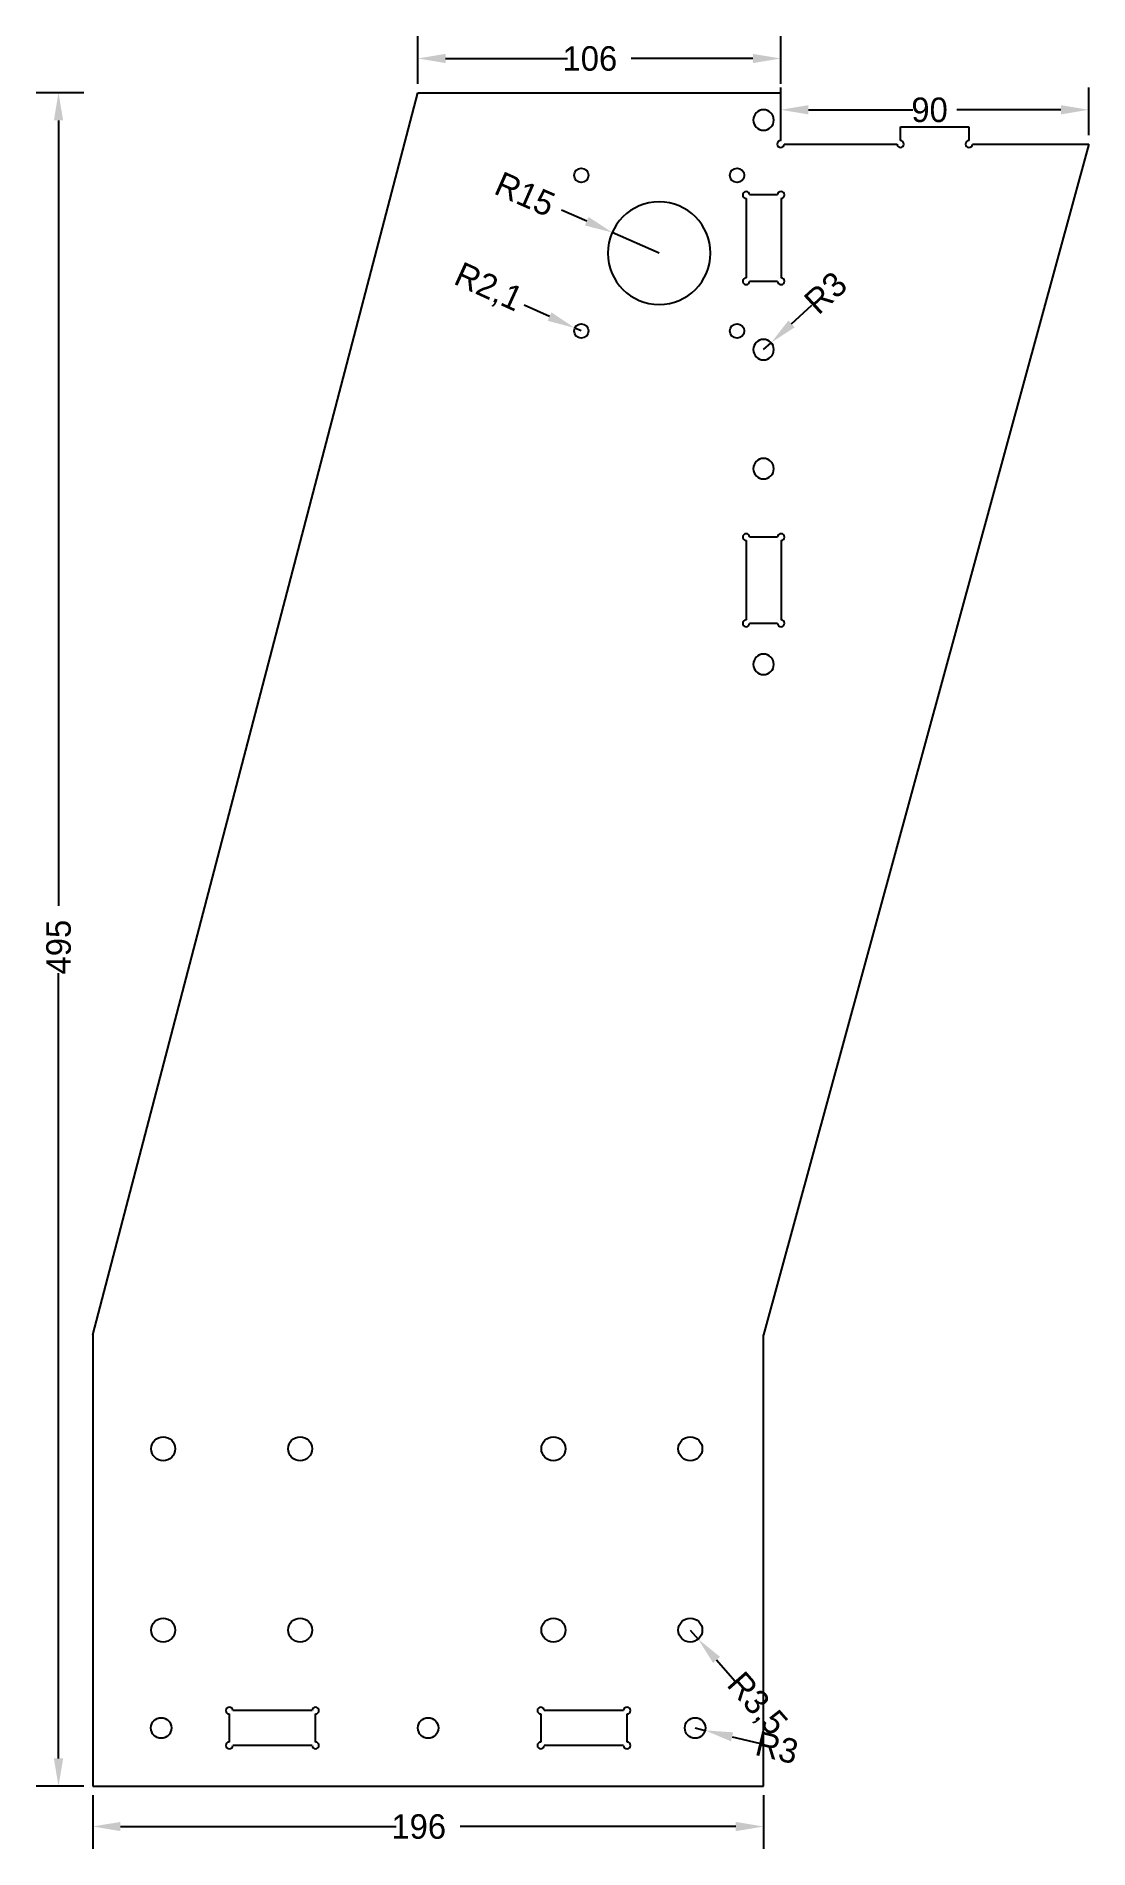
# Model space of a CAD drawing. Extents: x -16 to 291, y -18 to 511.
import ezdxf

# ---------------------------------------------------------------- set-up
doc = ezdxf.new("R2010")
doc.units = 0
doc.layers.get('DEFPOINTS').update_dxf_attribs({"linetype": 'CONTINUOUS'})
doc.layers.add('DIMENSION', color=7, linetype='CONTINUOUS')
doc.layers.add('Y', color=18, linetype='CONTINUOUS')
doc.dimstyles.new('RADIALDIM2', dxfattribs={"dimtxt": 7.16, "dimasz": 8.105938, "dimexe": 6.495143, "dimexo": 2.598057, "dimtad": 0, "dimcen": 2.5, "dimazin": 3, "dimtfac": 1, "dimtmove": 0, "dimatfit": 3})
doc.dimstyles.new('RADIALDIM3', dxfattribs={"dimtxt": 7.16, "dimasz": 8.105938, "dimexe": 6.495143, "dimexo": 2.598057, "dimtad": 0, "dimcen": 2.5, "dimazin": 3, "dimtfac": 1, "dimtmove": 0, "dimatfit": 3})
doc.dimstyles.new('RADIALDIM4', dxfattribs={"dimtxt": 7.16, "dimasz": 8.105938, "dimexe": 6.495143, "dimexo": 2.598057, "dimtad": 0, "dimcen": 2.5, "dimazin": 3, "dimtfac": 1, "dimtmove": 0, "dimatfit": 3})
doc.dimstyles.new('RADIALDIM5', dxfattribs={"dimtxt": 7.16, "dimasz": 8.105938, "dimexe": 6.495143, "dimexo": 2.598057, "dimtad": 0, "dimcen": 2.5, "dimazin": 3, "dimtfac": 1, "dimtmove": 0, "dimatfit": 3})
doc.dimstyles.new('RADIALDIM6', dxfattribs={"dimtxt": 7.16, "dimasz": 8.105938, "dimexe": 6.495143, "dimexo": 2.598057, "dimtad": 0, "dimcen": 2.5, "dimazin": 3, "dimtfac": 1, "dimtmove": 0, "dimatfit": 3})
doc.dimstyles.new('ROTATEDDIM0', dxfattribs={"dimtxt": 7.16, "dimasz": 8.105938, "dimexe": 6.495143, "dimexo": 2.598057, "dimtad": 0, "dimcen": 2.5, "dimazin": 3, "dimtfac": 1, "dimtmove": 0, "dimatfit": 3})
doc.dimstyles.new('ROTATEDDIM1', dxfattribs={"dimtxt": 7.16, "dimasz": 8.105938, "dimexe": 6.495143, "dimexo": 2.598057, "dimtad": 0, "dimcen": 2.5, "dimazin": 3, "dimtfac": 1, "dimtmove": 0, "dimatfit": 3})
doc.dimstyles.new('ROTATEDDIM7', dxfattribs={"dimtxt": 7.16, "dimasz": 8.105938, "dimexe": 6.495143, "dimexo": 2.598057, "dimtad": 0, "dimcen": 2.5, "dimazin": 3, "dimtfac": 1, "dimtmove": 0, "dimatfit": 3})
doc.dimstyles.new('ROTATEDDIM8', dxfattribs={"dimtxt": 7.16, "dimasz": 8.105938, "dimexe": 6.495143, "dimexo": 2.598057, "dimtad": 0, "dimcen": 2.5, "dimazin": 3, "dimtfac": 1, "dimtmove": 0, "dimatfit": 3})

# ---------------------------------------------------------------- blocks, each defined once
blk = doc.blocks.new('*D1')
at = {"layer": 'DEFPOINTS', "color": 0}
for p in [(-10, 495), (0, 495), (0, 0)]:
    blk.add_point(p, dxfattribs=at)
at = {"layer": 'DIMENSION', "color": 0}
for p, q in [((-2.6, 495), (-16.5, 495)), ((-10, 486.89), (-10, 257.33)), ((-10, 8.11), (-10, 237.67)), ((-2.6, 0), (-16.5, 0))]:
    blk.add_line(p, q, dxfattribs=at)
for points in [[(-8.65, 486.89), (-11.35, 486.89), (-10, 495)], [(-11.35, 8.11), (-8.65, 8.11), (-10, 0)]]:
    blk.add_solid(points, dxfattribs=at)
at = {"layer": 'DIMENSION', "color": 0, "linetype": 'CONTINUOUS'}
blk.add_text('495', height=7.16, rotation=90, dxfattribs=at).set_placement((-6.42, 237.27))
blk = doc.blocks.new('*D2')
at = {"layer": 'DEFPOINTS', "color": 0}
for p in [(0, 0), (196, 0), (196, -11.78)]:
    blk.add_point(p, dxfattribs=at)
at = {"layer": 'DIMENSION', "color": 0}
for p, q in [((0, -2.6), (0, -18.28)), ((196, -2.6), (196, -18.28)), ((8.11, -11.78), (88.68, -11.78)), ((187.89, -11.78), (107.32, -11.78))]:
    blk.add_line(p, q, dxfattribs=at)
for points in [[(8.11, -10.43), (8.11, -13.14), (0, -11.78)], [(187.89, -13.14), (187.89, -10.43), (196, -11.78)]]:
    blk.add_solid(points, dxfattribs=at)
at = {"layer": 'DIMENSION', "color": 0, "linetype": 'CONTINUOUS'}
blk.add_text('196', height=7.16, dxfattribs=at).set_placement((87.26, -15.36))
blk = doc.blocks.new('*D3')
at = {"layer": 'DEFPOINTS', "color": 0}
for p in [(196, 419.9), (198.21, 421.93)]:
    blk.add_point(p, dxfattribs=at)
at = {"layer": 'DIMENSION', "color": 0}
for p, q in [((204.17, 427.42), (210.14, 432.91)), ((196, 419.9), (198.21, 421.93))]:
    blk.add_line(p, q, dxfattribs=at)
blk.add_solid([(203.26, 428.41), (205.09, 426.43), (198.21, 421.93)], dxfattribs=at)
at = {"layer": 'DIMENSION', "color": 0, "linetype": 'CONTINUOUS'}
blk.add_text('R3', height=7.16, rotation=42.6093, dxfattribs=at).set_placement((212.02, 429.77))
blk = doc.blocks.new('*D4')
at = {"layer": 'DEFPOINTS', "color": 0}
for p in [(176, 17.02), (178.92, 16.32)]:
    blk.add_point(p, dxfattribs=at)
at = {"layer": 'DIMENSION', "color": 0}
for p, q in [((176, 17.02), (178.92, 16.32)), ((186.8, 14.43), (194.68, 12.54))]:
    blk.add_line(p, q, dxfattribs=at)
blk.add_solid([(187.11, 15.75), (186.49, 13.12), (178.92, 16.32)], dxfattribs=at)
at = {"layer": 'DIMENSION', "color": 0, "linetype": 'CONTINUOUS'}
blk.add_text('R3', height=7.16, rotation=346.5206, dxfattribs=at).set_placement((193.13, 9.23))
blk = doc.blocks.new('*D5')
at = {"layer": 'DEFPOINTS', "color": 0}
for p in [(174.59, 45.64), (176.9, 43.01)]:
    blk.add_point(p, dxfattribs=at)
at = {"layer": 'DIMENSION', "color": 0}
for p, q in [((174.59, 45.64), (176.9, 43.01)), ((182.26, 36.92), (187.61, 30.83))]:
    blk.add_line(p, q, dxfattribs=at)
blk.add_solid([(183.27, 37.81), (181.24, 36.03), (176.9, 43.01)], dxfattribs=at)
at = {"layer": 'DIMENSION', "color": 0, "linetype": 'CONTINUOUS'}
blk.add_text('R3,5', height=7.16, rotation=311.3191, dxfattribs=at).set_placement((184.94, 29.48))
blk = doc.blocks.new('*D6')
at = {"layer": 'DEFPOINTS', "color": 0}
for p in [(140.84, 426.22), (142.75, 425.35)]:
    blk.add_point(p, dxfattribs=at)
at = {"layer": 'DIMENSION', "color": 0}
for p, q in [((133.46, 429.57), (126.08, 432.93)), ((142.75, 425.35), (140.84, 426.22))]:
    blk.add_line(p, q, dxfattribs=at)
blk.add_solid([(132.9, 428.34), (134.02, 430.8), (140.84, 426.22)], dxfattribs=at)
at = {"layer": 'DIMENSION', "color": 0, "linetype": 'CONTINUOUS'}
blk.add_text('R2,1', height=7.16, rotation=335.56, dxfattribs=at).set_placement((105.07, 439.29))
blk = doc.blocks.new('*D7')
at = {"layer": 'DEFPOINTS', "color": 0}
for p in [(151.77, 454.15), (165.5, 448.1)]:
    blk.add_point(p, dxfattribs=at)
at = {"layer": 'DIMENSION', "color": 0}
for p, q in [((144.36, 457.42), (136.94, 460.69)), ((165.5, 448.1), (151.77, 454.15))]:
    blk.add_line(p, q, dxfattribs=at)
blk.add_solid([(143.81, 456.18), (144.9, 458.66), (151.77, 454.15)], dxfattribs=at)
at = {"layer": 'DIMENSION', "color": 0, "linetype": 'CONTINUOUS'}
blk.add_text('R15', height=7.16, rotation=336.2182, dxfattribs=at).set_placement((116.83, 465.64))
blk = doc.blocks.new('*D8')
at = {"layer": 'DEFPOINTS', "color": 0}
for p in [(291, 490), (201, 480), (291, 480)]:
    blk.add_point(p, dxfattribs=at)
at = {"layer": 'DIMENSION', "color": 0}
for p, q in [((201, 482.6), (201, 496.5)), ((291, 482.6), (291, 496.5)), ((209.11, 490), (239.58, 490)), ((282.89, 490), (252.42, 490))]:
    blk.add_line(p, q, dxfattribs=at)
for points in [[(209.11, 491.35), (209.11, 488.65), (201, 490)], [(282.89, 488.65), (282.89, 491.35), (291, 490)]]:
    blk.add_solid(points, dxfattribs=at)
at = {"layer": 'DIMENSION', "color": 0, "linetype": 'CONTINUOUS'}
blk.add_text('90', height=7.16, dxfattribs=at).set_placement((239.18, 486.42))
blk = doc.blocks.new('*D9')
at = {"layer": 'DEFPOINTS', "color": 0}
for p in [(201, 505), (95, 495), (201, 495)]:
    blk.add_point(p, dxfattribs=at)
at = {"layer": 'DIMENSION', "color": 0}
for p, q in [((95, 497.6), (95, 511.5)), ((201, 497.6), (201, 511.5)), ((103.11, 505), (138.68, 505)), ((192.89, 505), (157.32, 505))]:
    blk.add_line(p, q, dxfattribs=at)
for points in [[(103.11, 506.35), (103.11, 503.65), (95, 505)], [(192.89, 503.65), (192.89, 506.35), (201, 505)]]:
    blk.add_solid(points, dxfattribs=at)
at = {"layer": 'DIMENSION', "color": 0, "linetype": 'CONTINUOUS'}
blk.add_text('106', height=7.16, dxfattribs=at).set_placement((137.26, 501.42))

msp = doc.modelspace()

# ---------------------------------------------------------------- linework, layer by layer
at = {"layer": 'Y', "color": 150}
for p, q in [((0, 131.957), (95, 495)), ((291, 480.001), (196, 131.957)), ((202, 480.001), (235, 480.001)), ((257, 480.001), (291, 480.001))]:
    msp.add_line(p, q, dxfattribs=at)
at = {"layer": 'Y', "color": 8}
for p, q in [((95, 495), (201, 495.001)), ((201, 481.001), (201, 495.001)), ((236, 485.001), (256, 485.001)), ((236, 481.001), (236, 485.001)), ((256, 485.001), (256, 481.001)), ((0, 131.957), (0, 0)), ((196, 0), (196, 131.957)), ((0, 0), (196, 0))]:
    msp.add_line(p, q, dxfattribs=at)
at = {"layer": 'Y', "color": 18}
for p, q in [((190.9, 464.101), (190.9, 440.901)), ((200.1, 465.101), (191.9, 465.101)), ((201.1, 464.101), (201.1, 440.901)), ((191.9, 439.901), (200.1, 439.901)), ((190.9, 364.101), (190.9, 340.901)), ((200.1, 365.101), (191.9, 365.101)), ((201.1, 364.101), (201.1, 340.901)), ((191.9, 339.901), (200.1, 339.901)), ((64.1, 22.122), (40.9, 22.122)), ((155.1, 22.122), (131.9, 22.122)), ((39.9, 21.122), (39.9, 12.922)), ((65.1, 12.922), (65.1, 21.122)), ((130.9, 21.122), (130.9, 12.922)), ((156.1, 12.922), (156.1, 21.122)), ((64.1, 11.922), (40.9, 11.922)), ((155.1, 11.922), (131.9, 11.922))]:
    msp.add_line(p, q, dxfattribs=at)
at = {"layer": 'Y', "color": 150, "extrusion": (0, 0, -1)}
for centre in [(-196, 487.001), (-196, 419.901), (-196, 385.101), (-196, 327.901)]:
    msp.add_circle(centre, 3, dxfattribs=at)
at = {"layer": 'Y', "color": 150}
for centre, radius in [((142.75, 470.852), 2.1), ((188.25, 470.852), 2.1), ((142.75, 425.352), 2.1), ((188.25, 425.352), 2.1), ((20, 17.022), 3), ((98, 17.022), 3), ((176, 17.022), 3)]:
    msp.add_circle(centre, radius, dxfattribs=at)
at = {"layer": 'Y', "color": 8, "extrusion": (0, 0, -1)}
msp.add_circle((-165.5, 448.102), 15, dxfattribs=at)
at = {"layer": 'Y', "color": 8}
for centre in [(20.594, 98.639), (60.594, 98.639), (134.594, 98.639), (174.594, 98.639), (20.594, 45.639), (60.594, 45.639), (134.594, 45.639), (174.594, 45.639)]:
    msp.add_circle(centre, 3.5, dxfattribs=at)
for centre, start, end in [((201, 480.001), 90, 360), ((236, 480.001), 180, 90), ((256, 480.001), 90, 0)]:
    msp.add_arc(centre, 1, start, end, dxfattribs=at)
at = {"layer": 'Y', "color": 18}
for centre, start, end in [((190.9, 465.101), 0, 270), ((201.1, 465.101), 270, 180), ((190.9, 439.901), 90, 360), ((201.1, 439.901), 180, 90), ((190.9, 365.101), 0, 270), ((201.1, 365.101), 270, 180), ((190.9, 339.901), 90, 360), ((201.1, 339.901), 180, 90), ((39.9, 22.122), 360, 270), ((65.1, 22.122), 270, 180), ((130.9, 22.122), 0, 270), ((156.1, 22.122), 270, 180), ((39.9, 11.922), 90, 0), ((65.1, 11.922), 180, 90), ((130.9, 11.922), 90, 0), ((156.1, 11.922), 180, 90)]:
    msp.add_arc(centre, 1, start, end, dxfattribs=at)

# ---------------------------------------------------------------- dimensions: what is measured, and where the dimension line sits
at = {"layer": 'DIMENSION', "color": 150}
for base, p1, p2, dimstyle, picture, middle in [((201, 505.001), (95, 495), (201, 495.001), 'ROTATEDDIM8', '*D9', (148, 505.001)), ((291, 490.001), (201, 480.001), (291, 480.001), 'ROTATEDDIM7', '*D8', (246, 490.001)), ((196, -11.784), (0, 0), (196, 0), 'ROTATEDDIM1', '*D2', (98, -11.784))]:
    dim = msp.add_linear_dim(base=base, p1=p1, p2=p2, dimstyle=dimstyle, dxfattribs=at)
    dim.commit()
    dim.dimension.update_dxf_attribs({"geometry": picture, "text_midpoint": middle})
dim = msp.add_linear_dim(base=(-10, 495), p1=(0, 0), p2=(0, 495), angle=90, dimstyle='ROTATEDDIM0', dxfattribs=at)
dim.commit()
dim.dimension.update_dxf_attribs({"geometry": '*D1', "text_midpoint": (-10, 247.5)})
for center, mpoint, dimstyle, picture, middle in [((165.5, 448.102), (151.774, 454.15), 'RADIALDIM6', '*D7', (127.942, 464.652)), ((142.75, 425.352), (140.838, 426.22), 'RADIALDIM5', '*D6', (116.508, 437.277)), ((196, 419.901), (198.208, 421.932), 'RADIALDIM2', '*D3', (214.866, 437.255)), ((174.594, 45.639), (176.904, 43.01), 'RADIALDIM4', '*D5', (195.225, 22.17)), ((176, 17.022), (178.917, 16.322), 'RADIALDIM3', '*D4', (200.927, 11.047))]:
    dim = msp.add_radius_dim(center=center, mpoint=mpoint, dimstyle=dimstyle, dxfattribs=at)
    dim.commit()
    dim.dimension.update_dxf_attribs({"geometry": picture, "text_midpoint": middle})

doc.saveas('drawing.dxf')
